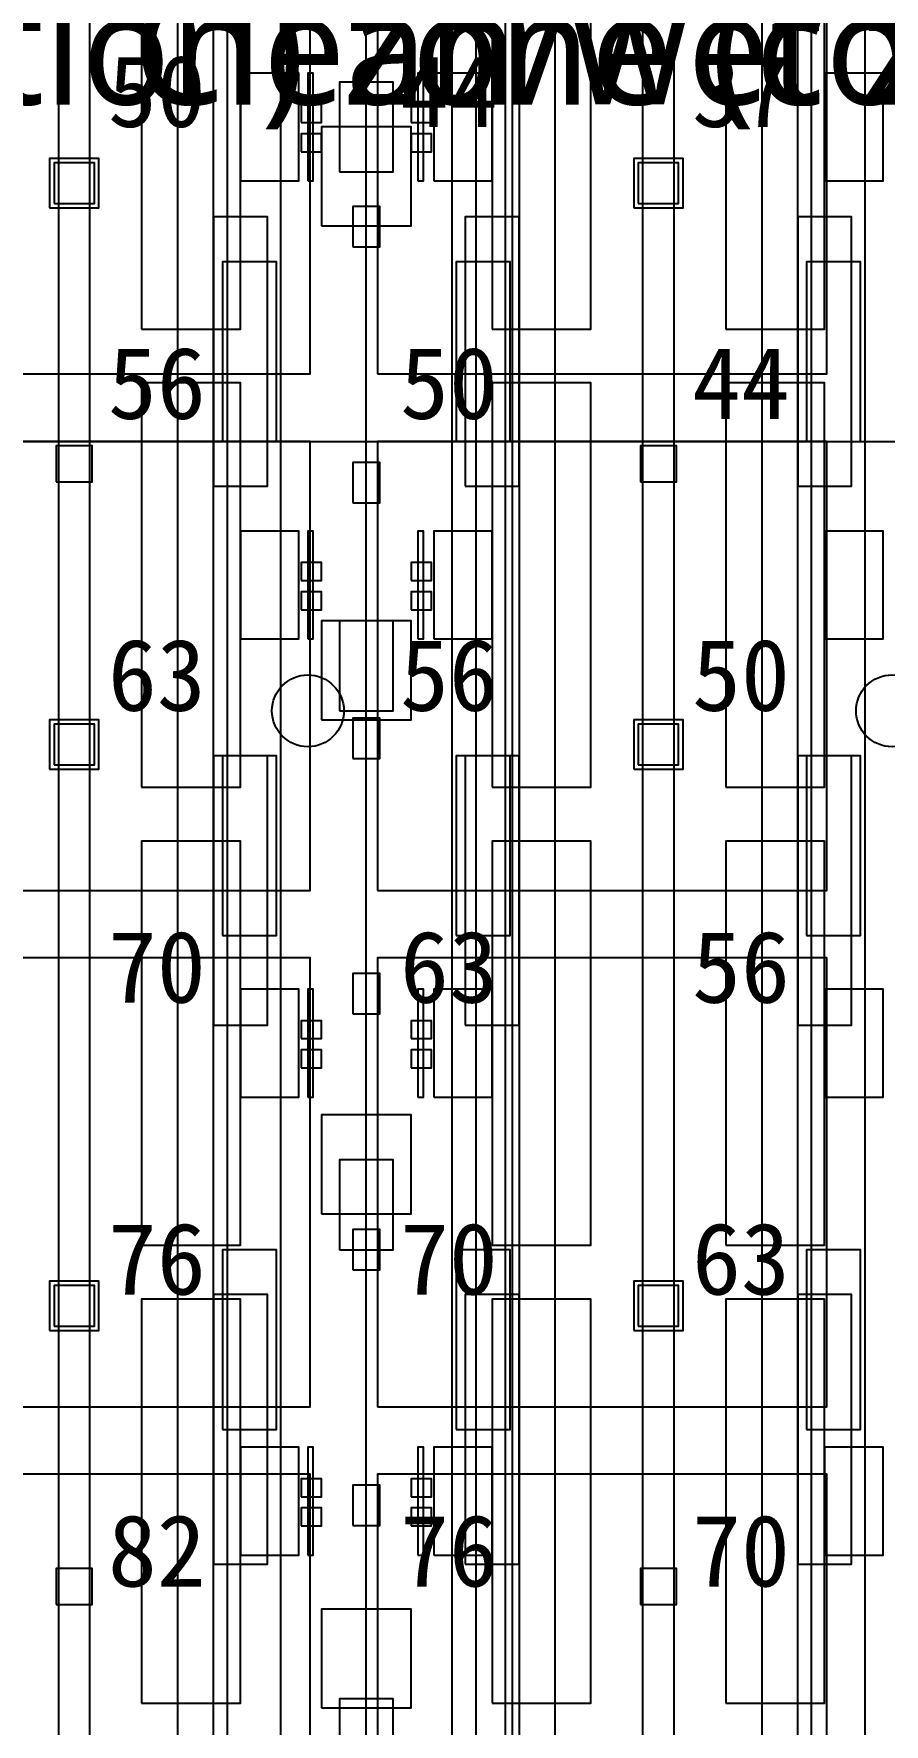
# Model space of a CAD drawing. Header units: metres. Extents: x -1640 to 1560, y -268 to 2338.
# Drawn here: x 217.35 to 236.28, y 996.43 to 1034.08 of the extents above; entities that cross this region are included whole.
import ezdxf

# ---------------------------------------------------------------- set-up
doc = ezdxf.new("R2010")
doc.units = ezdxf.units.M
for name, color, linetype in [('1F_PUMP', 2, 'Continuous'), ('1F_SCR', 3, 'Continuous'), ('1F_STRUCT_COLUMN', 8, 'Continuous'), ('2F_CSF_LATERAL_RACK_CONCEPT', 9, 'Continuous'), ('2F_RFG', 5, 'Continuous'), ('2F_STRUCT_COLUMN', 8, 'Continuous'), ('2F_VMB', 6, 'Continuous'), ('3F_CLEANROOM_OVERHEAD_PIPE_DUCT_CONCEPT', 9, 'Continuous'), ('3F_EHS_EGRESS_DIST_M', 2, 'Continuous'), ('3F_EHS_SAFETY_SHOWER_EYEWASH_CONCEPT', 3, 'Continuous'), ('3F_FOUP', 5, 'Continuous'), ('3F_OHT', 9, 'Continuous'), ('3F_OHTV', 1, 'Continuous'), ('3F_STRUCT_COLUMN', 8, 'Continuous'), ('3F_TBAR', 6, 'Continuous'), ('3F_TEXT', 7, 'Continuous'), ('3F_WET', 6, 'Continuous'), ('4F_FFU', 1, 'Continuous'), ('4F_STRUCT_PLENUM_TRUSS_CONCEPT', 9, 'Continuous'), ('5F_PUMP', 2, 'Continuous'), ('5F_SCR', 3, 'Continuous'), ('5F_STRUCT_COLUMN', 8, 'Continuous'), ('6F_CSF_LATERAL_RACK_CONCEPT', 9, 'Continuous'), ('6F_RFG', 5, 'Continuous'), ('6F_STRUCT_COLUMN', 8, 'Continuous'), ('6F_VMB', 6, 'Continuous'), ('7F_CLEANROOM_OVERHEAD_PIPE_DUCT_CONCEPT', 9, 'Continuous'), ('7F_EHS_EGRESS_DIST_M', 2, 'Continuous'), ('7F_EHS_SAFETY_SHOWER_EYEWASH_CONCEPT', 3, 'Continuous'), ('7F_FOUP', 5, 'Continuous'), ('7F_OHT', 9, 'Continuous'), ('7F_OHTV', 1, 'Continuous'), ('7F_STRUCT_COLUMN', 8, 'Continuous'), ('7F_TBAR', 6, 'Continuous'), ('7F_TEXT', 7, 'Continuous'), ('7F_WET', 6, 'Continuous'), ('8F_FFU', 1, 'Continuous'), ('8F_STRUCT_PLENUM_TRUSS_CONCEPT', 9, 'Continuous'), ('UTIL_GAS.SPEC_CONCEPT', 3, 'Continuous'), ('UTIL_PCW.R_CONCEPT', 1, 'Continuous'), ('UTIL_PCW.S_CONCEPT', 6, 'Continuous')]:
    doc.layers.add(name, color=color, linetype=linetype)
doc.styles.add('KO', font='malgun.ttf')

msp = doc.modelspace()

# ---------------------------------------------------------------- linework, layer by layer
at = {"layer": '1F_PUMP'}
for points in [[(221.55, 1025), (222.75, 1025), (222.75, 1029), (221.55, 1029)], [(226.75, 1025), (227.95, 1025), (227.95, 1029), (226.75, 1029)], [(234.55, 1025), (235.75, 1025), (235.75, 1029), (234.55, 1029)], [(221.55, 1014), (222.75, 1014), (222.75, 1018), (221.55, 1018)], [(226.75, 1014), (227.95, 1014), (227.95, 1018), (226.75, 1018)], [(234.55, 1014), (235.75, 1014), (235.75, 1018), (234.55, 1018)], [(221.55, 1003), (222.75, 1003), (222.75, 1007), (221.55, 1007)], [(226.75, 1003), (227.95, 1003), (227.95, 1007), (226.75, 1007)], [(234.55, 1003), (235.75, 1003), (235.75, 1007), (234.55, 1007)]]:
    msp.add_lwpolyline(points, close=True, dxfattribs=at)
at = {"layer": '1F_SCR'}
for points in [[(223.75, 1029.8), (225.75, 1029.8), (225.75, 1032), (223.75, 1032)], [(223.75, 1018.8), (225.75, 1018.8), (225.75, 1021), (223.75, 1021)], [(223.75, 1007.8), (225.75, 1007.8), (225.75, 1010), (223.75, 1010)], [(223.75, 996.8), (225.75, 996.8), (225.75, 999), (223.75, 999)]]:
    msp.add_lwpolyline(points, close=True, dxfattribs=at)
at = {"layer": '1F_STRUCT_COLUMN'}
for points in [[(217.7, 1030.2), (218.8, 1030.2), (218.8, 1031.3), (217.7, 1031.3)], [(230.7, 1030.2), (231.8, 1030.2), (231.8, 1031.3), (230.7, 1031.3)], [(217.7, 1017.7), (218.8, 1017.7), (218.8, 1018.8), (217.7, 1018.8)], [(230.7, 1017.7), (231.8, 1017.7), (231.8, 1018.8), (230.7, 1018.8)], [(217.7, 1005.2), (218.8, 1005.2), (218.8, 1006.3), (217.7, 1006.3)], [(230.7, 1005.2), (231.8, 1005.2), (231.8, 1006.3), (230.7, 1006.3)]]:
    msp.add_lwpolyline(points, close=True, dxfattribs=at)
at = {"layer": '2F_CSF_LATERAL_RACK_CONCEPT'}
for points in [[(220.55, 891), (221.35, 891), (221.35, 1041), (220.55, 1041)], [(228.15, 891), (228.95, 891), (228.95, 1041), (228.15, 1041)], [(233.55, 891), (234.35, 891), (234.35, 1041), (233.55, 1041)]]:
    msp.add_lwpolyline(points, close=True, dxfattribs=at)
at = {"layer": '2F_RFG'}
for points in [[(221.35, 1024), (222.55, 1024), (222.55, 1030), (221.35, 1030)], [(226.95, 1024), (228.15, 1024), (228.15, 1030), (226.95, 1030)], [(234.35, 1024), (235.55, 1024), (235.55, 1030), (234.35, 1030)], [(221.35, 1012), (222.55, 1012), (222.55, 1018), (221.35, 1018)], [(226.95, 1012), (228.15, 1012), (228.15, 1018), (226.95, 1018)], [(234.35, 1012), (235.55, 1012), (235.55, 1018), (234.35, 1018)], [(221.35, 1000), (222.55, 1000), (222.55, 1006), (221.35, 1006)], [(226.95, 1000), (228.15, 1000), (228.15, 1006), (226.95, 1006)], [(234.35, 1000), (235.55, 1000), (235.55, 1006), (234.35, 1006)]]:
    msp.add_lwpolyline(points, close=True, dxfattribs=at)
at = {"layer": '2F_STRUCT_COLUMN'}
for points in [[(217.8, 1030.3), (218.7, 1030.3), (218.7, 1031.2), (217.8, 1031.2)], [(230.8, 1030.3), (231.7, 1030.3), (231.7, 1031.2), (230.8, 1031.2)], [(217.8, 1017.8), (218.7, 1017.8), (218.7, 1018.7), (217.8, 1018.7)], [(230.8, 1017.8), (231.7, 1017.8), (231.7, 1018.7), (230.8, 1018.7)], [(217.8, 1005.3), (218.7, 1005.3), (218.7, 1006.2), (217.8, 1006.2)], [(230.8, 1005.3), (231.7, 1005.3), (231.7, 1006.2), (230.8, 1006.2)]]:
    msp.add_lwpolyline(points, close=True, dxfattribs=at)
at = {"layer": '2F_VMB'}
for points in [[(224.15, 1031), (225.35, 1031), (225.35, 1033), (224.15, 1033)], [(224.15, 1019), (225.35, 1019), (225.35, 1021), (224.15, 1021)], [(224.15, 1007), (225.35, 1007), (225.35, 1009), (224.15, 1009)], [(224.15, 995), (225.35, 995), (225.35, 997), (224.15, 997)]]:
    msp.add_lwpolyline(points, close=True, dxfattribs=at)
at = {"layer": '3F_CLEANROOM_OVERHEAD_PIPE_DUCT_CONCEPT'}
for points in [[(221.65, 890), (222.85, 890), (222.85, 1042), (221.65, 1042)], [(226.65, 890), (227.85, 890), (227.85, 1042), (226.65, 1042)], [(234.65, 890), (235.85, 890), (235.85, 1042), (234.65, 1042)]]:
    msp.add_lwpolyline(points, close=True, dxfattribs=at)
at = {"layer": '3F_EHS_SAFETY_SHOWER_EYEWASH_CONCEPT'}
for centre in [(223.45, 1019), (236.45, 1019)]:
    msp.add_circle(centre, 0.8, dxfattribs=at)
at = {"layer": '3F_FOUP'}
for points in [[(223.3, 1032.1), (223.75, 1032.1), (223.75, 1032.5), (223.3, 1032.5)], [(225.75, 1032.1), (226.2, 1032.1), (226.2, 1032.5), (225.75, 1032.5)], [(223.3, 1031.45), (223.75, 1031.45), (223.75, 1031.85), (223.3, 1031.85)], [(225.75, 1031.45), (226.2, 1031.45), (226.2, 1031.85), (225.75, 1031.85)], [(223.3, 1021.9), (223.75, 1021.9), (223.75, 1022.3), (223.3, 1022.3)], [(225.75, 1021.9), (226.2, 1021.9), (226.2, 1022.3), (225.75, 1022.3)], [(223.3, 1021.25), (223.75, 1021.25), (223.75, 1021.65), (223.3, 1021.65)], [(225.75, 1021.25), (226.2, 1021.25), (226.2, 1021.65), (225.75, 1021.65)], [(223.3, 1011.7), (223.75, 1011.7), (223.75, 1012.1), (223.3, 1012.1)], [(225.75, 1011.7), (226.2, 1011.7), (226.2, 1012.1), (225.75, 1012.1)], [(223.3, 1011.05), (223.75, 1011.05), (223.75, 1011.45), (223.3, 1011.45)], [(225.75, 1011.05), (226.2, 1011.05), (226.2, 1011.45), (225.75, 1011.45)], [(223.3, 1001.5), (223.75, 1001.5), (223.75, 1001.9), (223.3, 1001.9)], [(225.75, 1001.5), (226.2, 1001.5), (226.2, 1001.9), (225.75, 1001.9)], [(223.3, 1000.85), (223.75, 1000.85), (223.75, 1001.25), (223.3, 1001.25)], [(225.75, 1000.85), (226.2, 1000.85), (226.2, 1001.25), (225.75, 1001.25)]]:
    msp.add_lwpolyline(points, close=True, dxfattribs=at)
at = {"layer": '3F_OHT'}
msp.add_line((224.75, 970), (224.75, 1042), dxfattribs=at)
at = {"layer": '3F_OHTV'}
for points in [[(224.45, 1029.33), (225.05, 1029.33), (225.05, 1030.23), (224.45, 1030.23)], [(224.45, 1023.63), (225.05, 1023.63), (225.05, 1024.53), (224.45, 1024.53)], [(224.45, 1017.94), (225.05, 1017.94), (225.05, 1018.84), (224.45, 1018.84)], [(224.45, 1012.25), (225.05, 1012.25), (225.05, 1013.15), (224.45, 1013.15)], [(224.45, 1006.55), (225.05, 1006.55), (225.05, 1007.45), (224.45, 1007.45)], [(224.45, 1000.86), (225.05, 1000.86), (225.05, 1001.76), (224.45, 1001.76)]]:
    msp.add_lwpolyline(points, close=True, dxfattribs=at)
at = {"layer": '3F_STRUCT_COLUMN'}
for points in [[(217.85, 1024.1), (218.65, 1024.1), (218.65, 1024.9), (217.85, 1024.9)], [(230.85, 1024.1), (231.65, 1024.1), (231.65, 1024.9), (230.85, 1024.9)], [(217.85, 999.1), (218.65, 999.1), (218.65, 999.9), (217.85, 999.9)], [(230.85, 999.1), (231.65, 999.1), (231.65, 999.9), (230.85, 999.9)]]:
    msp.add_lwpolyline(points, close=True, dxfattribs=at)
at = {"layer": '3F_TBAR'}
for points in [[(223.45, 1030.8), (223.57, 1030.8), (223.57, 1033.2), (223.45, 1033.2)], [(225.9, 1030.8), (226.02, 1030.8), (226.02, 1033.2), (225.9, 1033.2)], [(223.45, 1020.6), (223.57, 1020.6), (223.57, 1023), (223.45, 1023)], [(225.9, 1020.6), (226.02, 1020.6), (226.02, 1023), (225.9, 1023)], [(223.45, 1010.4), (223.57, 1010.4), (223.57, 1012.8), (223.45, 1012.8)], [(225.9, 1010.4), (226.02, 1010.4), (226.02, 1012.8), (225.9, 1012.8)], [(223.45, 1000.2), (223.57, 1000.2), (223.57, 1002.6), (223.45, 1002.6)], [(225.9, 1000.2), (226.02, 1000.2), (226.02, 1002.6), (225.9, 1002.6)]]:
    msp.add_lwpolyline(points, close=True, dxfattribs=at)
at = {"layer": '3F_WET'}
for points in [[(219.75, 1027.5), (221.95, 1027.5), (221.95, 1036.5), (219.75, 1036.5)], [(227.55, 1027.5), (229.75, 1027.5), (229.75, 1036.5), (227.55, 1036.5)], [(232.75, 1027.5), (234.95, 1027.5), (234.95, 1036.5), (232.75, 1036.5)], [(221.95, 1030.8), (223.25, 1030.8), (223.25, 1033.2), (221.95, 1033.2)], [(226.25, 1030.8), (227.55, 1030.8), (227.55, 1033.2), (226.25, 1033.2)], [(234.95, 1030.8), (236.25, 1030.8), (236.25, 1033.2), (234.95, 1033.2)], [(219.75, 1017.3), (221.95, 1017.3), (221.95, 1026.3), (219.75, 1026.3)], [(227.55, 1017.3), (229.75, 1017.3), (229.75, 1026.3), (227.55, 1026.3)], [(232.75, 1017.3), (234.95, 1017.3), (234.95, 1026.3), (232.75, 1026.3)], [(221.95, 1020.6), (223.25, 1020.6), (223.25, 1023), (221.95, 1023)], [(226.25, 1020.6), (227.55, 1020.6), (227.55, 1023), (226.25, 1023)], [(234.95, 1020.6), (236.25, 1020.6), (236.25, 1023), (234.95, 1023)], [(219.75, 1007.1), (221.95, 1007.1), (221.95, 1016.1), (219.75, 1016.1)], [(227.55, 1007.1), (229.75, 1007.1), (229.75, 1016.1), (227.55, 1016.1)], [(232.75, 1007.1), (234.95, 1007.1), (234.95, 1016.1), (232.75, 1016.1)], [(221.95, 1010.4), (223.25, 1010.4), (223.25, 1012.8), (221.95, 1012.8)], [(226.25, 1010.4), (227.55, 1010.4), (227.55, 1012.8), (226.25, 1012.8)], [(234.95, 1010.4), (236.25, 1010.4), (236.25, 1012.8), (234.95, 1012.8)], [(219.75, 996.9), (221.95, 996.9), (221.95, 1005.9), (219.75, 1005.9)], [(227.55, 996.9), (229.75, 996.9), (229.75, 1005.9), (227.55, 1005.9)], [(232.75, 996.9), (234.95, 996.9), (234.95, 1005.9), (232.75, 1005.9)], [(221.95, 1000.2), (223.25, 1000.2), (223.25, 1002.6), (221.95, 1002.6)], [(226.25, 1000.2), (227.55, 1000.2), (227.55, 1002.6), (226.25, 1002.6)], [(234.95, 1000.2), (236.25, 1000.2), (236.25, 1002.6), (234.95, 1002.6)]]:
    msp.add_lwpolyline(points, close=True, dxfattribs=at)
at = {"layer": '4F_FFU'}
for points in [[(213.5, 1026.5), (223.5, 1026.5), (223.5, 1036.5), (213.5, 1036.5)], [(225, 1026.5), (235, 1026.5), (235, 1036.5), (225, 1036.5)], [(213.5, 1015), (223.5, 1015), (223.5, 1025), (213.5, 1025)], [(225, 1015), (235, 1015), (235, 1025), (225, 1025)], [(213.5, 1003.5), (223.5, 1003.5), (223.5, 1013.5), (213.5, 1013.5)], [(225, 1003.5), (235, 1003.5), (235, 1013.5), (225, 1013.5)], [(213.5, 992), (223.5, 992), (223.5, 1002), (213.5, 1002)], [(225, 992), (235, 992), (235, 1002), (225, 1002)]]:
    msp.add_lwpolyline(points, close=True, dxfattribs=at)
at = {"layer": '4F_STRUCT_PLENUM_TRUSS_CONCEPT'}
for points in [[(217.9, 887), (218.6, 887), (218.6, 1045), (217.9, 1045)], [(230.9, 887), (231.6, 887), (231.6, 1045), (230.9, 1045)]]:
    msp.add_lwpolyline(points, close=True, dxfattribs=at)
at = {"layer": '5F_PUMP'}
for points in [[(221.55, 1025), (222.75, 1025), (222.75, 1029), (221.55, 1029)], [(226.75, 1025), (227.95, 1025), (227.95, 1029), (226.75, 1029)], [(234.55, 1025), (235.75, 1025), (235.75, 1029), (234.55, 1029)], [(221.55, 1014), (222.75, 1014), (222.75, 1018), (221.55, 1018)], [(226.75, 1014), (227.95, 1014), (227.95, 1018), (226.75, 1018)], [(234.55, 1014), (235.75, 1014), (235.75, 1018), (234.55, 1018)], [(221.55, 1003), (222.75, 1003), (222.75, 1007), (221.55, 1007)], [(226.75, 1003), (227.95, 1003), (227.95, 1007), (226.75, 1007)], [(234.55, 1003), (235.75, 1003), (235.75, 1007), (234.55, 1007)]]:
    msp.add_lwpolyline(points, close=True, dxfattribs=at)
at = {"layer": '5F_SCR'}
for points in [[(223.75, 1029.8), (225.75, 1029.8), (225.75, 1032), (223.75, 1032)], [(223.75, 1018.8), (225.75, 1018.8), (225.75, 1021), (223.75, 1021)], [(223.75, 1007.8), (225.75, 1007.8), (225.75, 1010), (223.75, 1010)], [(223.75, 996.8), (225.75, 996.8), (225.75, 999), (223.75, 999)]]:
    msp.add_lwpolyline(points, close=True, dxfattribs=at)
at = {"layer": '5F_STRUCT_COLUMN'}
for points in [[(217.7, 1030.2), (218.8, 1030.2), (218.8, 1031.3), (217.7, 1031.3)], [(230.7, 1030.2), (231.8, 1030.2), (231.8, 1031.3), (230.7, 1031.3)], [(217.7, 1017.7), (218.8, 1017.7), (218.8, 1018.8), (217.7, 1018.8)], [(230.7, 1017.7), (231.8, 1017.7), (231.8, 1018.8), (230.7, 1018.8)], [(217.7, 1005.2), (218.8, 1005.2), (218.8, 1006.3), (217.7, 1006.3)], [(230.7, 1005.2), (231.8, 1005.2), (231.8, 1006.3), (230.7, 1006.3)]]:
    msp.add_lwpolyline(points, close=True, dxfattribs=at)
at = {"layer": '6F_CSF_LATERAL_RACK_CONCEPT'}
for points in [[(220.55, 891), (221.35, 891), (221.35, 1041), (220.55, 1041)], [(228.15, 891), (228.95, 891), (228.95, 1041), (228.15, 1041)], [(233.55, 891), (234.35, 891), (234.35, 1041), (233.55, 1041)]]:
    msp.add_lwpolyline(points, close=True, dxfattribs=at)
at = {"layer": '6F_RFG'}
for points in [[(221.35, 1024), (222.55, 1024), (222.55, 1030), (221.35, 1030)], [(226.95, 1024), (228.15, 1024), (228.15, 1030), (226.95, 1030)], [(234.35, 1024), (235.55, 1024), (235.55, 1030), (234.35, 1030)], [(221.35, 1012), (222.55, 1012), (222.55, 1018), (221.35, 1018)], [(226.95, 1012), (228.15, 1012), (228.15, 1018), (226.95, 1018)], [(234.35, 1012), (235.55, 1012), (235.55, 1018), (234.35, 1018)], [(221.35, 1000), (222.55, 1000), (222.55, 1006), (221.35, 1006)], [(226.95, 1000), (228.15, 1000), (228.15, 1006), (226.95, 1006)], [(234.35, 1000), (235.55, 1000), (235.55, 1006), (234.35, 1006)]]:
    msp.add_lwpolyline(points, close=True, dxfattribs=at)
at = {"layer": '6F_STRUCT_COLUMN'}
for points in [[(217.8, 1030.3), (218.7, 1030.3), (218.7, 1031.2), (217.8, 1031.2)], [(230.8, 1030.3), (231.7, 1030.3), (231.7, 1031.2), (230.8, 1031.2)], [(217.8, 1017.8), (218.7, 1017.8), (218.7, 1018.7), (217.8, 1018.7)], [(230.8, 1017.8), (231.7, 1017.8), (231.7, 1018.7), (230.8, 1018.7)], [(217.8, 1005.3), (218.7, 1005.3), (218.7, 1006.2), (217.8, 1006.2)], [(230.8, 1005.3), (231.7, 1005.3), (231.7, 1006.2), (230.8, 1006.2)]]:
    msp.add_lwpolyline(points, close=True, dxfattribs=at)
at = {"layer": '6F_VMB'}
for points in [[(224.15, 1031), (225.35, 1031), (225.35, 1033), (224.15, 1033)], [(224.15, 1019), (225.35, 1019), (225.35, 1021), (224.15, 1021)], [(224.15, 1007), (225.35, 1007), (225.35, 1009), (224.15, 1009)], [(224.15, 995), (225.35, 995), (225.35, 997), (224.15, 997)]]:
    msp.add_lwpolyline(points, close=True, dxfattribs=at)
at = {"layer": '7F_CLEANROOM_OVERHEAD_PIPE_DUCT_CONCEPT'}
for points in [[(221.65, 890), (222.85, 890), (222.85, 1042), (221.65, 1042)], [(226.65, 890), (227.85, 890), (227.85, 1042), (226.65, 1042)], [(234.65, 890), (235.85, 890), (235.85, 1042), (234.65, 1042)]]:
    msp.add_lwpolyline(points, close=True, dxfattribs=at)
at = {"layer": '7F_EHS_SAFETY_SHOWER_EYEWASH_CONCEPT'}
for centre in [(223.45, 1019), (236.45, 1019)]:
    msp.add_circle(centre, 0.8, dxfattribs=at)
at = {"layer": '7F_FOUP'}
for points in [[(223.3, 1032.1), (223.75, 1032.1), (223.75, 1032.5), (223.3, 1032.5)], [(225.75, 1032.1), (226.2, 1032.1), (226.2, 1032.5), (225.75, 1032.5)], [(223.3, 1031.45), (223.75, 1031.45), (223.75, 1031.85), (223.3, 1031.85)], [(225.75, 1031.45), (226.2, 1031.45), (226.2, 1031.85), (225.75, 1031.85)], [(223.3, 1021.9), (223.75, 1021.9), (223.75, 1022.3), (223.3, 1022.3)], [(225.75, 1021.9), (226.2, 1021.9), (226.2, 1022.3), (225.75, 1022.3)], [(223.3, 1021.25), (223.75, 1021.25), (223.75, 1021.65), (223.3, 1021.65)], [(225.75, 1021.25), (226.2, 1021.25), (226.2, 1021.65), (225.75, 1021.65)], [(223.3, 1011.7), (223.75, 1011.7), (223.75, 1012.1), (223.3, 1012.1)], [(225.75, 1011.7), (226.2, 1011.7), (226.2, 1012.1), (225.75, 1012.1)], [(223.3, 1011.05), (223.75, 1011.05), (223.75, 1011.45), (223.3, 1011.45)], [(225.75, 1011.05), (226.2, 1011.05), (226.2, 1011.45), (225.75, 1011.45)], [(223.3, 1001.5), (223.75, 1001.5), (223.75, 1001.9), (223.3, 1001.9)], [(225.75, 1001.5), (226.2, 1001.5), (226.2, 1001.9), (225.75, 1001.9)], [(223.3, 1000.85), (223.75, 1000.85), (223.75, 1001.25), (223.3, 1001.25)], [(225.75, 1000.85), (226.2, 1000.85), (226.2, 1001.25), (225.75, 1001.25)]]:
    msp.add_lwpolyline(points, close=True, dxfattribs=at)
at = {"layer": '7F_OHT'}
msp.add_line((224.75, 970), (224.75, 1042), dxfattribs=at)
at = {"layer": '7F_OHTV'}
for points in [[(224.45, 1029.33), (225.05, 1029.33), (225.05, 1030.23), (224.45, 1030.23)], [(224.45, 1023.63), (225.05, 1023.63), (225.05, 1024.53), (224.45, 1024.53)], [(224.45, 1017.94), (225.05, 1017.94), (225.05, 1018.84), (224.45, 1018.84)], [(224.45, 1012.25), (225.05, 1012.25), (225.05, 1013.15), (224.45, 1013.15)], [(224.45, 1006.55), (225.05, 1006.55), (225.05, 1007.45), (224.45, 1007.45)], [(224.45, 1000.86), (225.05, 1000.86), (225.05, 1001.76), (224.45, 1001.76)]]:
    msp.add_lwpolyline(points, close=True, dxfattribs=at)
at = {"layer": '7F_STRUCT_COLUMN'}
for points in [[(217.85, 1024.1), (218.65, 1024.1), (218.65, 1024.9), (217.85, 1024.9)], [(230.85, 1024.1), (231.65, 1024.1), (231.65, 1024.9), (230.85, 1024.9)], [(217.85, 999.1), (218.65, 999.1), (218.65, 999.9), (217.85, 999.9)], [(230.85, 999.1), (231.65, 999.1), (231.65, 999.9), (230.85, 999.9)]]:
    msp.add_lwpolyline(points, close=True, dxfattribs=at)
at = {"layer": '7F_TBAR'}
for points in [[(223.45, 1030.8), (223.57, 1030.8), (223.57, 1033.2), (223.45, 1033.2)], [(225.9, 1030.8), (226.02, 1030.8), (226.02, 1033.2), (225.9, 1033.2)], [(223.45, 1020.6), (223.57, 1020.6), (223.57, 1023), (223.45, 1023)], [(225.9, 1020.6), (226.02, 1020.6), (226.02, 1023), (225.9, 1023)], [(223.45, 1010.4), (223.57, 1010.4), (223.57, 1012.8), (223.45, 1012.8)], [(225.9, 1010.4), (226.02, 1010.4), (226.02, 1012.8), (225.9, 1012.8)], [(223.45, 1000.2), (223.57, 1000.2), (223.57, 1002.6), (223.45, 1002.6)], [(225.9, 1000.2), (226.02, 1000.2), (226.02, 1002.6), (225.9, 1002.6)]]:
    msp.add_lwpolyline(points, close=True, dxfattribs=at)
at = {"layer": '7F_WET'}
for points in [[(219.75, 1027.5), (221.95, 1027.5), (221.95, 1036.5), (219.75, 1036.5)], [(227.55, 1027.5), (229.75, 1027.5), (229.75, 1036.5), (227.55, 1036.5)], [(232.75, 1027.5), (234.95, 1027.5), (234.95, 1036.5), (232.75, 1036.5)], [(221.95, 1030.8), (223.25, 1030.8), (223.25, 1033.2), (221.95, 1033.2)], [(226.25, 1030.8), (227.55, 1030.8), (227.55, 1033.2), (226.25, 1033.2)], [(234.95, 1030.8), (236.25, 1030.8), (236.25, 1033.2), (234.95, 1033.2)], [(219.75, 1017.3), (221.95, 1017.3), (221.95, 1026.3), (219.75, 1026.3)], [(227.55, 1017.3), (229.75, 1017.3), (229.75, 1026.3), (227.55, 1026.3)], [(232.75, 1017.3), (234.95, 1017.3), (234.95, 1026.3), (232.75, 1026.3)], [(221.95, 1020.6), (223.25, 1020.6), (223.25, 1023), (221.95, 1023)], [(226.25, 1020.6), (227.55, 1020.6), (227.55, 1023), (226.25, 1023)], [(234.95, 1020.6), (236.25, 1020.6), (236.25, 1023), (234.95, 1023)], [(219.75, 1007.1), (221.95, 1007.1), (221.95, 1016.1), (219.75, 1016.1)], [(227.55, 1007.1), (229.75, 1007.1), (229.75, 1016.1), (227.55, 1016.1)], [(232.75, 1007.1), (234.95, 1007.1), (234.95, 1016.1), (232.75, 1016.1)], [(221.95, 1010.4), (223.25, 1010.4), (223.25, 1012.8), (221.95, 1012.8)], [(226.25, 1010.4), (227.55, 1010.4), (227.55, 1012.8), (226.25, 1012.8)], [(234.95, 1010.4), (236.25, 1010.4), (236.25, 1012.8), (234.95, 1012.8)], [(219.75, 996.9), (221.95, 996.9), (221.95, 1005.9), (219.75, 1005.9)], [(227.55, 996.9), (229.75, 996.9), (229.75, 1005.9), (227.55, 1005.9)], [(232.75, 996.9), (234.95, 996.9), (234.95, 1005.9), (232.75, 1005.9)], [(221.95, 1000.2), (223.25, 1000.2), (223.25, 1002.6), (221.95, 1002.6)], [(226.25, 1000.2), (227.55, 1000.2), (227.55, 1002.6), (226.25, 1002.6)], [(234.95, 1000.2), (236.25, 1000.2), (236.25, 1002.6), (234.95, 1002.6)]]:
    msp.add_lwpolyline(points, close=True, dxfattribs=at)
at = {"layer": '8F_FFU'}
for points in [[(213.5, 1026.5), (223.5, 1026.5), (223.5, 1036.5), (213.5, 1036.5)], [(225, 1026.5), (235, 1026.5), (235, 1036.5), (225, 1036.5)], [(213.5, 1015), (223.5, 1015), (223.5, 1025), (213.5, 1025)], [(225, 1015), (235, 1015), (235, 1025), (225, 1025)], [(213.5, 1003.5), (223.5, 1003.5), (223.5, 1013.5), (213.5, 1013.5)], [(225, 1003.5), (235, 1003.5), (235, 1013.5), (225, 1013.5)], [(213.5, 992), (223.5, 992), (223.5, 1002), (213.5, 1002)], [(225, 992), (235, 992), (235, 1002), (225, 1002)]]:
    msp.add_lwpolyline(points, close=True, dxfattribs=at)
at = {"layer": '8F_STRUCT_PLENUM_TRUSS_CONCEPT'}
for points in [[(217.9, 887), (218.6, 887), (218.6, 1045), (217.9, 1045)], [(230.9, 887), (231.6, 887), (231.6, 1045), (230.9, 1045)]]:
    msp.add_lwpolyline(points, close=True, dxfattribs=at)
at = {"layer": 'UTIL_GAS.SPEC_CONCEPT'}
msp.add_line((-275.3, 1025), (286.3, 1025), dxfattribs=at)
msp.add_line((-275.3, 1025), (286.3, 1025), dxfattribs=at)
at = {"layer": 'UTIL_PCW.R_CONCEPT'}
msp.add_line((228.005, 892.77), (228.005, 1039.22), dxfattribs=at)
msp.add_line((228.005, 892.77), (228.005, 1039.22), dxfattribs=at)
at = {"layer": 'UTIL_PCW.S_CONCEPT'}
msp.add_line((227.195, 892.77), (227.195, 1039.22), dxfattribs=at)
msp.add_line((227.195, 892.77), (227.195, 1039.22), dxfattribs=at)

# ---------------------------------------------------------------- texts
at = {"layer": '3F_EHS_EGRESS_DIST_M'}
for s, p in [('50', (219, 1032)), ('44', (225.5, 1032)), ('37', (232, 1032)), ('56', (219, 1025.5)), ('50', (225.5, 1025.5)), ('44', (232, 1025.5)), ('63', (219, 1019)), ('56', (225.5, 1019)), ('50', (232, 1019)), ('70', (219, 1012.5)), ('63', (225.5, 1012.5)), ('56', (232, 1012.5)), ('76', (219, 1006)), ('70', (225.5, 1006)), ('63', (232, 1006)), ('82', (219, 999.5)), ('76', (225.5, 999.5)), ('70', (232, 999.5))]:
    msp.add_text(s, height=1.6, dxfattribs=at).set_placement(p)
at = {"layer": '3F_TEXT', "style": 'KO'}
for s, p in [('CMP (planarization) zone (concept)', (193.55, 1032.5)), ('Clean/wet zone (concept)', (219.55, 1032.5))]:
    msp.add_text(s, height=2.5, dxfattribs=at).set_placement(p)
at = {"layer": '7F_EHS_EGRESS_DIST_M'}
for s, p in [('50', (219, 1032)), ('44', (225.5, 1032)), ('37', (232, 1032)), ('56', (219, 1025.5)), ('50', (225.5, 1025.5)), ('44', (232, 1025.5)), ('63', (219, 1019)), ('56', (225.5, 1019)), ('50', (232, 1019)), ('70', (219, 1012.5)), ('63', (225.5, 1012.5)), ('56', (232, 1012.5)), ('76', (219, 1006)), ('70', (225.5, 1006)), ('63', (232, 1006)), ('82', (219, 999.5)), ('76', (225.5, 999.5)), ('70', (232, 999.5))]:
    msp.add_text(s, height=1.6, dxfattribs=at).set_placement(p)
at = {"layer": '7F_TEXT', "style": 'KO'}
for s, p in [('CMP (planarization) zone (concept)', (193.55, 1032.5)), ('Clean/wet zone (concept)', (219.55, 1032.5))]:
    msp.add_text(s, height=2.5, dxfattribs=at).set_placement(p)

doc.saveas('drawing.dxf')
